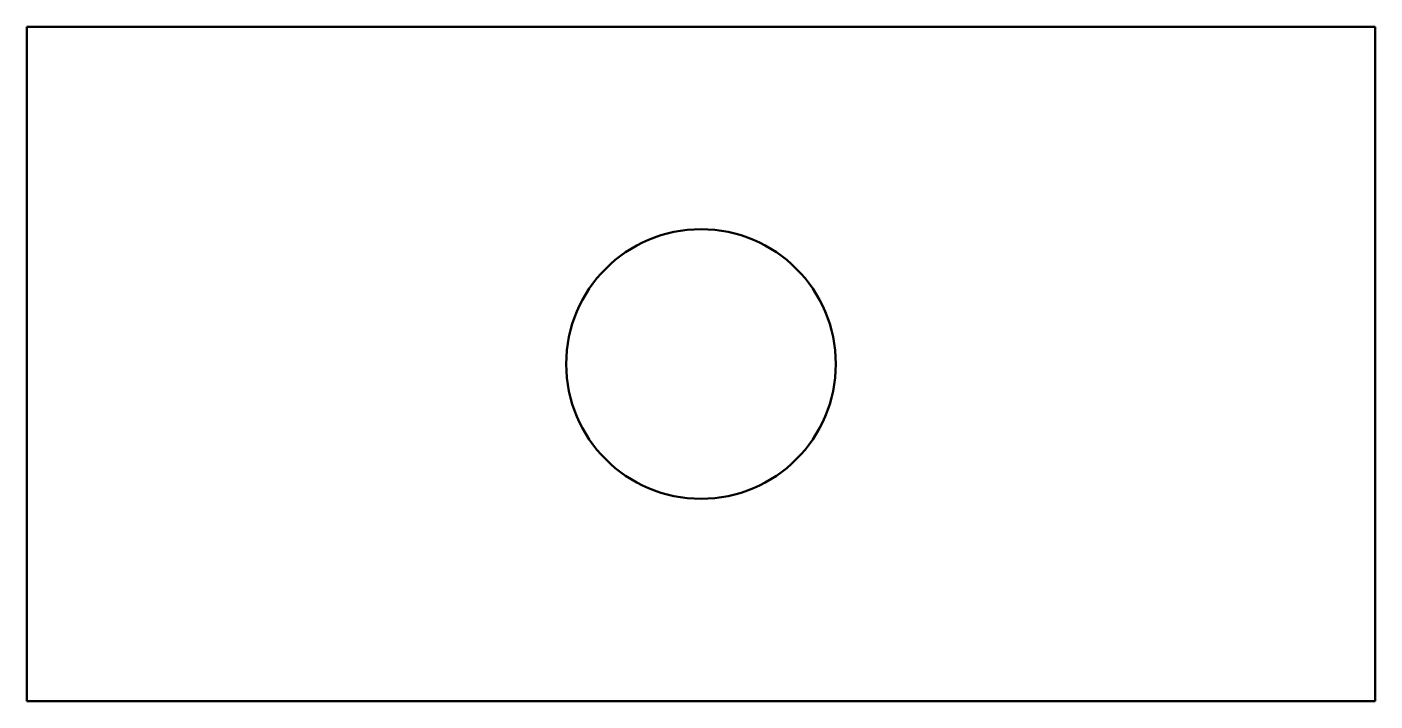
# Model space of a CAD drawing. Header units: metres. Extents: x 0 to 0.1, y 0 to 0.05.
import ezdxf

# ---------------------------------------------------------------- set-up
doc = ezdxf.new("R2010")
doc.units = ezdxf.units.M
doc.layers.add('IV_INTERIOR_PROFILES', color=7, linetype='Continuous', lineweight=50)
doc.layers.add('IV_OUTER_PROFILE', color=7, linetype='Continuous', lineweight=50)

msp = doc.modelspace()

# ---------------------------------------------------------------- linework, layer by layer
at = {"layer": 'IV_INTERIOR_PROFILES'}
msp.add_circle((0.05, 0.025), 0.01, dxfattribs=at)
at = {"layer": 'IV_OUTER_PROFILE'}
for p, q in [((0, 0.05), (0.1, 0.05)), ((0, 0), (0, 0.05)), ((0.1, 0.05), (0.1, 0)), ((0.1, 0), (0, 0))]:
    msp.add_line(p, q, dxfattribs=at)

doc.saveas('drawing.dxf')
